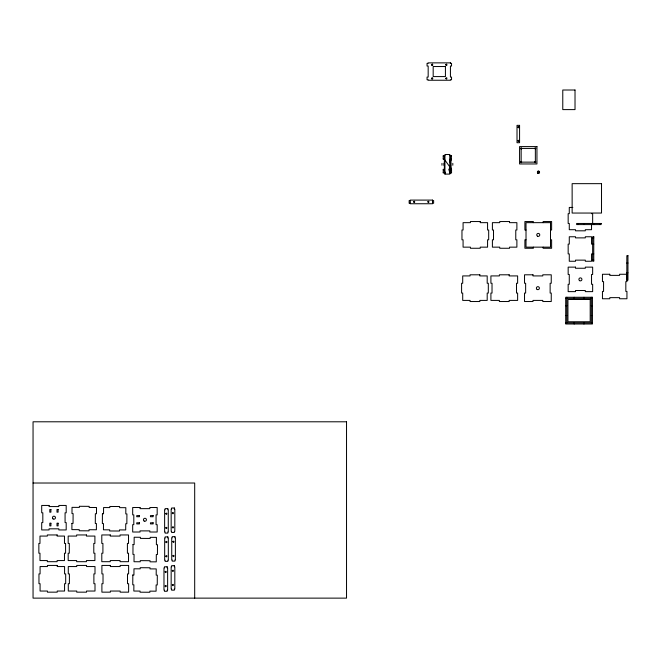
<?xml version="1.0" encoding="UTF-8"?>
<svg xmlns="http://www.w3.org/2000/svg" width="661" height="661" viewBox="0 0 661 661"><rect width="100%" height="100%" fill="white"/><g stroke="black" fill="none" stroke-linecap="round" stroke-linejoin="round"><path stroke-width="0.99" d="M450.521 165.308L449.844 169.332L451.546 169.332L451.546 172.984L449.844 172.984L448.753 169.125M450.86 163.292L451.546 155.616L449.844 155.616M444.944 174.099L444.944 154.509L449.844 154.509L449.844 174.099L444.944 174.099L445.431 172.141M449.744 161.788L451.546 159.268L449.844 159.268L451.546 169.332L444.357 159.268L443.234 159.268L443.234 155.616L444.944 155.616M443.234 156.103L444.357 156.103M450.43 156.103L451.546 156.103M443.234 158.78L444.357 158.78M450.43 158.78L451.546 158.78M444.357 169.332L443.234 169.332L443.234 172.984L444.944 172.984M443.234 169.819L444.357 169.819M450.43 169.819L451.546 169.819M443.234 172.496L444.357 172.496M450.43 172.496L451.546 172.496M410.258 200.58L409.142 200.58L409.142 203.258L410.258 203.258M432.517 200.58L433.633 200.58L433.633 203.258L432.517 203.258M572.839 207.438L569.278 207.438L569.278 213.668L568.163 213.668L568.163 223.468L569.278 223.468L569.278 229.698L575.508 229.698L575.508 230.813L585.307 230.813L585.307 229.698L591.537 229.698L591.537 224.36M591.537 213.668L592.653 213.668L592.653 223.468M526.016 230.003L524.9 230.003L524.9 221.542L533.361 221.542L533.361 222.658M550.506 230.003L551.621 230.003L551.621 221.542L543.16 221.542L543.16 222.658M592.653 237.877L593.768 237.877M526.016 239.803L524.9 239.803L524.9 248.263L533.361 248.263L533.361 247.148M550.506 239.803L551.621 239.803L551.621 248.263L543.16 248.263L543.16 247.148M593.768 244.107L591.537 244.107L591.537 236.762L585.307 236.762L585.307 237.877L575.508 237.877L575.508 236.762L569.278 236.762L569.278 244.107L568.163 244.107L568.163 253.907L569.278 253.907L569.278 261.252L575.508 261.252L575.508 260.137L585.307 260.137L585.307 261.252L591.537 261.252L591.537 253.907L593.768 253.907M592.653 260.137L593.768 260.137M626.835 263.037L627.95 263.037M626.835 272.828L627.95 272.828M565.709 298.384L592.43 298.384M565.709 305.729L566.824 305.729M591.314 305.729L592.43 305.729M565.709 315.528L566.824 315.528M591.314 315.528L592.43 315.528M565.709 322.874L592.43 322.874M33.05 483.017L194.689 483.017L194.689 598.131M600.006 223.468L600.006 224.583M593.768 223.468L593.768 224.583M591.314 297.268L591.314 322.874M583.977 223.468L583.977 224.583M583.969 297.268L583.969 298.384M583.969 322.874L583.969 323.989M577.747 223.468L577.747 224.583M574.169 297.268L574.169 298.384M574.169 322.874L574.169 323.989M566.824 297.268L566.824 322.874M452.81 163.374L452.81 165.233M450.819 163.184L450.819 165.424M450.43 155.616L450.43 172.984M444.357 155.616L444.357 172.984M443.961 163.184L443.961 165.424M441.969 163.374L441.969 165.233M71.925 523.388L71.892 529.618L79.237 529.659L79.229 530.775L89.028 530.841L89.037 529.717L96.382 529.767L96.415 523.537L95.3 523.529L95.358 513.729L96.481 513.737L96.514 507.508L89.169 507.466L89.177 506.351L79.378 506.285L79.37 507.408L72.024 507.359L71.991 513.589L73.107 513.597L73.049 523.396L71.925 523.388M102.422 513.779L102.364 523.57L103.48 523.578L103.447 529.808L109.676 529.849L109.668 530.965L119.459 531.023L119.467 529.907L125.697 529.94L125.739 523.71L126.854 523.719L126.912 513.928L125.797 513.919L125.838 507.689L119.608 507.648L119.608 506.533L109.817 506.475L109.809 507.59L103.579 507.549L103.537 513.779L102.422 513.779M132.82 575.012L132.762 584.811L133.877 584.811L133.836 591.041L140.066 591.083L140.058 592.198L149.857 592.256L149.865 591.141L156.095 591.182L156.128 584.952L157.252 584.96L157.31 575.161L156.194 575.153L156.227 568.923L149.997 568.89L150.006 567.766L140.206 567.708L140.206 568.824L133.976 568.791L133.935 575.02L132.82 575.012M133.001 544.573L132.944 554.372L134.059 554.381L134.018 561.726L140.248 561.767L140.256 560.644L150.047 560.71L150.039 561.825L156.269 561.858L156.318 554.513L157.434 554.521L157.492 544.722L156.376 544.722L156.417 537.368L150.187 537.335L150.187 538.451L140.388 538.393L140.396 537.277L134.166 537.236L134.117 544.581L133.001 544.573M165.134 571.897C166.291 574.252 166.936 569.807 165.134 571.831M165.779 513.721C167.035 516.092 167.464 511.523 165.779 513.721M165.828 541.995C167.043 544.367 167.605 539.797 165.828 541.995M172.314 513.101C173.546 515.473 174.041 510.903 172.314 513.101M172.314 570.782C173.62 573.128 173.917 568.625 172.314 570.782M172.885 541.747C174.008 544.11 174.752 539.64 172.893 541.681M413.612 201.886C414.877 204.249 415.29 199.68 413.612 201.886M517.918 127.135C519.207 129.482 519.62 124.929 517.918 127.135M431.526 64.662C432.054 66.298 434.12 63.91 431.831 65.274C431.071 63.506 434.269 64.109 431.526 64.613M445.729 78.37C446.588 79.634 447.935 78.469 445.754 78.618C446.373 77.147 447.943 78.155 445.729 78.37M445.729 64.654C446.514 66.009 448.092 64.514 445.803 65.009C446.175 63.406 448.108 64.414 445.729 64.604M520.48 148.37C521.975 150.691 521.876 146.056 520.48 148.37M520.48 162.085C521.926 164.382 522.05 159.838 520.48 162.085M534.683 148.37C536.088 150.7 536.228 146.122 534.683 148.37M534.683 162.085C536.054 164.399 536.286 159.912 534.691 162.036M431.526 78.353C432.104 79.948 434.128 77.767 431.732 78.907C431.418 77.122 434.161 77.965 431.526 78.353M517.927 140.801C518.893 143.23 519.893 138.876 517.935 140.743M165.787 527.866C166.836 530.329 167.638 525.842 165.787 527.866M165.828 556.141C166.903 558.603 167.654 554.108 165.828 556.141M165.134 586.043C166.06 588.48 167.159 584.134 165.151 585.977M172.314 527.247C173.347 529.709 174.19 525.239 172.314 527.247M172.893 555.893C173.818 558.33 174.934 553.984 172.901 555.827M172.314 584.927C173.339 587.398 174.24 582.895 172.314 584.927M427.824 201.82C428.865 204.282 429.691 199.812 427.824 201.82M450.43 62.869L428.171 62.869L428.171 63.365L427.056 63.365L427.056 66.034L428.171 66.034L428.171 77.081L427.056 77.081L427.056 79.75L428.171 79.75L428.171 80.245L450.43 80.245L450.43 79.75L451.546 79.75L451.546 77.081L450.43 77.081L450.43 66.034L451.546 66.034L451.546 63.365L450.43 63.365L450.43 62.869M445.423 66.53L433.178 66.53L433.178 76.585L445.423 76.585L445.423 66.53M575.02 90.012L562.775 90.012L562.775 109.602L575.02 109.602L575.02 90.012M519.571 125.35L517.009 125.35L517.009 142.718L519.571 142.718L519.571 125.35M536.947 146.593L519.571 146.593L519.571 163.961L536.947 163.961L536.947 146.593M535.36 148.419L521.157 148.419L521.157 162.135L535.36 162.135L535.36 148.419M601.518 183.659L572.137 183.659L572.137 213.049L601.518 213.049L601.518 183.659M432.517 200.093L410.258 200.093L410.258 203.745L432.517 203.745L432.517 200.093M480.225 221.542L470.425 221.542L470.425 222.658L463.08 222.658L463.08 230.003L461.965 230.003L461.965 239.803L463.08 239.803L463.08 247.148L470.425 247.148L470.425 248.263L480.225 248.263L480.225 247.148L487.57 247.148L487.57 239.803L488.686 239.803L488.686 230.003L487.57 230.003L487.57 222.658L480.225 222.658L480.225 221.542M509.54 221.542L499.741 221.542L499.741 222.658L492.395 222.658L492.395 230.003L493.511 230.003L493.511 239.803L492.395 239.803L492.395 247.148L499.741 247.148L499.741 248.263L509.54 248.263L509.54 247.148L516.885 247.148L516.885 239.803L515.77 239.803L515.77 230.003L516.885 230.003L516.885 222.658L509.54 222.658L509.54 221.542M550.506 222.658L526.016 222.658L526.016 247.148L550.506 247.148L550.506 222.658M601.122 223.468L576.632 223.468L576.632 224.583L601.122 224.583L601.122 223.468M593.768 236.762L592.653 236.762L592.653 261.252L593.768 261.252L593.768 236.762M627.95 255.683L626.835 255.683L626.835 280.173L627.95 280.173L627.95 255.683M575.508 267.135L568.163 267.135L568.163 274.48L569.278 274.48L569.278 284.28L568.163 284.28L568.163 291.625L575.508 291.625L575.508 290.51L585.307 290.51L585.307 291.625L592.653 291.625L592.653 284.28L591.537 284.28L591.537 274.48L592.653 274.48L592.653 267.135L585.307 267.135L585.307 268.25L575.508 268.25L575.508 267.135M609.797 274.265L602.452 274.265L602.452 281.611L603.567 281.611L603.567 291.41L602.452 291.41L602.452 298.755L609.797 298.755L609.797 297.64L619.597 297.64L619.597 298.755L626.942 298.755L626.942 291.41L625.827 291.41L625.827 281.611L626.942 281.611L626.942 274.265L619.597 274.265L619.597 275.381L609.797 275.381L609.797 274.265M479.853 274.802L470.054 274.802L470.054 275.918L462.708 275.918L462.708 283.263L461.593 283.263L461.593 293.063L462.708 293.063L462.708 300.408L470.054 300.408L470.054 301.523L479.853 301.523L479.853 300.408L487.198 300.408L487.198 293.063L488.314 293.063L488.314 283.263L487.198 283.263L487.198 275.918L479.853 275.918L479.853 274.802M509.168 274.802L499.369 274.802L499.369 275.918L490.908 275.918L490.908 283.263L492.024 283.263L492.024 293.063L490.908 293.063L490.908 300.408L499.369 300.408L499.369 301.523L509.168 301.523L509.168 300.408L517.629 300.408L517.629 293.063L516.514 293.063L516.514 283.263L517.629 283.263L517.629 275.918L509.168 275.918L509.168 274.802M532.989 274.802L524.528 274.802L524.528 283.263L525.644 283.263L525.644 293.063L524.528 293.063L524.528 301.523L532.989 301.523L532.989 300.408L542.788 300.408L542.788 301.523L551.249 301.523L551.249 293.063L550.134 293.063L550.134 283.263L551.249 283.263L551.249 274.802L542.788 274.802L542.788 275.918L532.989 275.918L532.989 274.802M592.43 297.268L565.709 297.268L565.709 323.989L592.43 323.989L592.43 297.268M590.199 299.499L567.939 299.499L567.939 321.758L590.199 321.758L590.199 299.499M346.529 421.792L33.05 421.792L33.05 598.131L346.529 598.131L346.529 421.792M49.054 505.45L41.701 505.45L41.701 512.796L42.816 512.796L42.816 522.595L41.701 522.595L41.701 529.94L49.054 529.94L49.054 528.825L58.846 528.825L58.846 529.94L66.191 529.94L66.191 522.595L65.075 522.595L65.075 512.796L66.191 512.796L66.191 505.45L58.846 505.45L58.846 506.566L49.054 506.566L49.054 505.45M140.033 507.516L132.687 507.516L132.687 514.869L133.803 514.869L133.803 524.66L132.687 524.66L132.687 532.014L140.033 532.014L140.033 530.89L149.832 530.89L149.832 532.014L157.178 532.014L157.178 524.66L156.062 524.66L156.062 514.869L157.178 514.869L157.178 507.516L149.832 507.516L149.832 508.64L140.033 508.64L140.033 507.516M174.322 507.995L171.645 507.995L171.645 509.119L171.158 509.119L171.158 531.37L171.645 531.37L171.645 532.485L174.322 532.485L174.322 531.37L174.81 531.37L174.81 509.119L174.322 509.119L174.322 507.995M167.795 508.615L165.118 508.615L165.118 509.73L164.63 509.73L164.63 531.989L165.118 531.989L165.118 533.105L167.795 533.105L167.795 531.989L168.282 531.989L168.282 509.73L167.795 509.73L167.795 508.615M50.914 509.507L49.798 509.507L49.798 512.176L50.914 512.176L50.914 509.507M58.102 509.507L56.986 509.507L56.986 512.176L58.102 512.176L58.102 509.507M139.413 515.613L136.736 515.613L136.736 516.728L139.413 516.728L139.413 515.613M153.129 515.613L150.452 515.613L150.452 516.728L153.129 516.728L153.129 515.613M139.413 522.801L136.736 522.801L136.736 523.917L139.413 523.917L139.413 522.801M153.129 522.801L150.452 522.801L150.452 523.917L153.129 523.917L153.129 522.801M50.914 523.215L49.798 523.215L49.798 525.892L50.914 525.892L50.914 523.215M58.102 523.215L56.986 523.215L56.986 525.892L58.102 525.892L58.102 523.215M57.119 534.956L47.328 534.956L47.328 536.071L39.982 536.071L39.982 543.425L38.859 543.425L38.859 553.216L39.982 553.216L39.982 560.561L47.328 560.561L47.328 561.685L57.119 561.685L57.119 560.561L64.472 560.561L64.472 553.216L65.588 553.216L65.588 543.425L64.472 543.425L64.472 536.071L57.119 536.071L57.119 534.956M86.434 534.956L76.643 534.956L76.643 536.071L68.174 536.071L68.174 543.425L69.298 543.425L69.298 553.216L68.174 553.216L68.174 560.561L76.643 560.561L76.643 561.685L86.434 561.685L86.434 560.561L94.903 560.561L94.903 553.216L93.788 553.216L93.788 543.425L94.903 543.425L94.903 536.071L86.434 536.071L86.434 534.956M110.263 534.956L101.794 534.956L101.794 543.425L102.909 543.425L102.909 553.216L101.794 553.216L101.794 561.685L110.263 561.685L110.263 560.561L120.054 560.561L120.054 561.685L128.523 561.685L128.523 553.216L127.408 553.216L127.408 543.425L128.523 543.425L128.523 534.956L120.054 534.956L120.054 536.071L110.263 536.071L110.263 534.956M174.901 536.641L172.224 536.641L172.224 537.757L171.736 537.757L171.736 560.016L172.224 560.016L172.224 561.131L174.901 561.131L174.901 560.016L175.388 560.016L175.388 537.757L174.901 537.757L174.901 536.641M167.836 536.889L165.167 536.889L165.167 538.004L164.672 538.004L164.672 560.264L165.167 560.264L165.167 561.379L167.836 561.379L167.836 560.264L168.324 560.264L168.324 538.004L167.836 538.004L167.836 536.889M57.226 565.436L47.427 565.436L47.427 566.551L40.081 566.551L40.081 573.897L38.966 573.897L38.966 583.696L40.081 583.696L40.081 591.041L47.427 591.041L47.427 592.157L57.226 592.157L57.226 591.041L64.571 591.041L64.571 583.696L65.687 583.696L65.687 573.897L64.571 573.897L64.571 566.551L57.226 566.551L57.226 565.436M86.541 565.436L76.742 565.436L76.742 566.551L68.281 566.551L68.281 573.897L69.397 573.897L69.397 583.696L68.281 583.696L68.281 591.041L76.742 591.041L76.742 592.157L86.541 592.157L86.541 591.041L95.002 591.041L95.002 583.696L93.887 583.696L93.887 573.897L95.002 573.897L95.002 566.551L86.541 566.551L86.541 565.436M110.362 565.436L101.901 565.436L101.901 573.897L103.017 573.897L103.017 583.696L101.901 583.696L101.901 592.157L110.362 592.157L110.362 591.041L120.162 591.041L120.162 592.157L128.622 592.157L128.622 583.696L127.507 583.696L127.507 573.897L128.622 573.897L128.622 565.436L120.162 565.436L120.162 566.551L110.362 566.551L110.362 565.436M174.322 565.676L171.645 565.676L171.645 566.791L171.158 566.791L171.158 589.05L171.645 589.05L171.645 590.166L174.322 590.166L174.322 589.05L174.81 589.05L174.81 566.791L174.322 566.791L174.322 565.676M167.142 566.791L164.465 566.791L164.465 567.915L163.978 567.915L163.978 590.166L164.465 590.166L164.465 591.281L167.142 591.281L167.142 590.166L167.63 590.166L167.63 567.915L167.142 567.915L167.142 566.791M537.443 172.744L537.443 171.653A1.132 1.132 0 0 1 539.153 171.331A1.132 1.132 0 0 1 539.153 173.066A1.132 1.132 0 0 1 537.443 172.744M537.963 173.017A0.942 0.942 0 0 0 539.376 172.199A0.942 0.942 0 0 0 537.963 171.381A0.942 0.942 0 0 0 537.963 173.017M537.509 236.208A1.504 1.504 0 0 0 539.764 234.903A1.504 1.504 0 0 0 537.509 233.597A1.504 1.504 0 0 0 537.509 236.208M537.137 289.468A1.504 1.504 0 0 0 539.393 288.163A1.504 1.504 0 0 0 537.137 286.857A1.504 1.504 0 0 0 537.137 289.468M579.656 280.685A1.504 1.504 0 0 0 581.92 279.38A1.504 1.504 0 0 0 579.656 278.074A1.504 1.504 0 0 0 579.656 280.685M53.078 518.926A1.504 1.504 0 0 0 55.45 517.836A1.504 1.504 0 0 0 53.318 516.332A1.504 1.504 0 0 0 53.078 518.926M144.181 521.066A1.504 1.504 0 0 0 146.436 519.769A1.504 1.504 0 0 0 144.181 518.464A1.504 1.504 0 0 0 144.181 521.066"/></g></svg>
